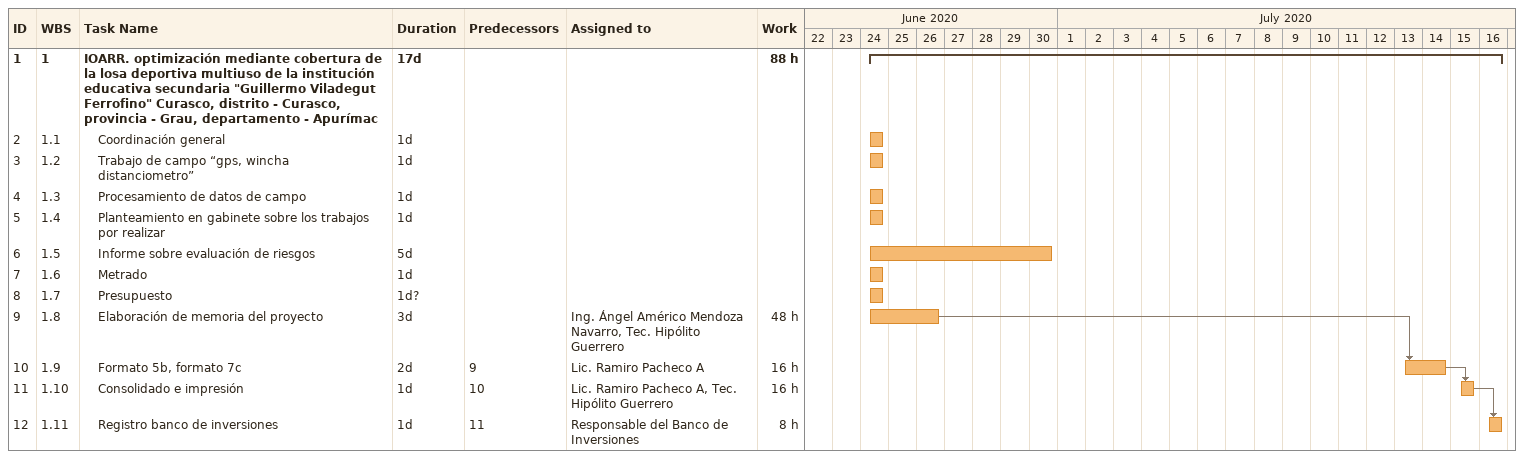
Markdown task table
| ID | WBS | Task | Duration | Start | Finish | Predecessors | Resources | Work (h) |
|---|---|---|---|---|---|---|---|---|
| 1 | 1 | **IOARR. optimización mediante cobertura de la losa deportiva multiuso de la institución educativa secundaria "Guillermo Viladegut Ferrofino" Curasco, distrito - Curasco, provincia - Grau, departamento - Apurímac** | 17d | 2020-06-24 | 2020-07-16 |  |  | 88 |
| 2 | 1.1 | Coordinación general | 1d | 2020-06-24 | 2020-06-24 |  |  |  |
| 3 | 1.2 | Trabajo de campo “gps, wincha distanciometro” | 1d | 2020-06-24 | 2020-06-24 |  |  |  |
| 4 | 1.3 | Procesamiento de datos de campo | 1d | 2020-06-24 | 2020-06-24 |  |  |  |
| 5 | 1.4 | Planteamiento en gabinete sobre los trabajos por realizar | 1d | 2020-06-24 | 2020-06-24 |  |  |  |
| 6 | 1.5 | Informe sobre evaluación de riesgos | 5d | 2020-06-24 | 2020-06-30 |  |  |  |
| 7 | 1.6 | Metrado | 1d | 2020-06-24 | 2020-06-24 |  |  |  |
| 8 | 1.7 | Presupuesto | 1d? | 2020-06-24 | 2020-06-24 |  |  |  |
| 9 | 1.8 | Elaboración de memoria del proyecto | 3d | 2020-06-24 | 2020-06-26 |  | Ing. Ángel Américo Mendoza Navarro, Tec. Hipólito Guerrero | 48 |
| 10 | 1.9 | Formato 5b, formato 7c | 2d | 2020-07-13 | 2020-07-14 | 9 | Lic. Ramiro Pacheco A | 16 |
| 11 | 1.10 | Consolidado e impresión | 1d | 2020-07-15 | 2020-07-15 | 10 | Lic. Ramiro Pacheco A, Tec. Hipólito Guerrero | 16 |
| 12 | 1.11 | Registro banco de inversiones | 1d | 2020-07-16 | 2020-07-16 | 11 | Responsable del Banco de Inversiones | 8 |
